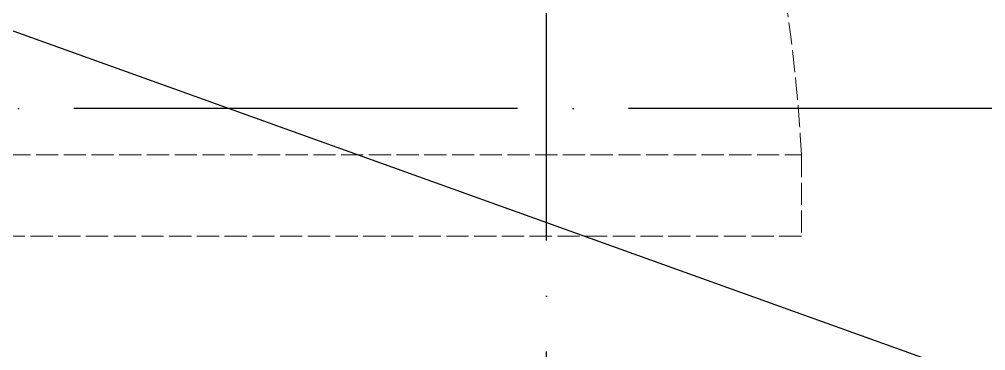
# Model space of a CAD drawing. Header units: inches. Extents: x 258415 to 640093, y 441672 to 945769.
# Drawn here: x 309426 to 309949, y 469895 to 470075 of the extents above; entities that cross this region are included whole.
import ezdxf

# ---------------------------------------------------------------- set-up
doc = ezdxf.new("R2010")
doc.units = ezdxf.units.IN
doc.header["$MEASUREMENT"] = 0
doc.linetypes.add('ACAD_ISO02W100', pattern=[15, 12, -3])
doc.linetypes.add('ACAD_ISO04W100', pattern=[30, 24, -3, 0, -3])
for name, color, linetype in [('CQ SPOT DETAIL DIMENSION', 9, 'Continuous'), ('CQ Wood plan', 23, 'Continuous'), ('CQ_callout', 34, 'Continuous'), ('Layer1', 1, 'Continuous')]:
    doc.layers.add(name, color=color, linetype=linetype)
doc.styles.get("Standard").update_dxf_attribs({"font": 'arial.ttf'})
doc.dimstyles.get("Standard").update_dxf_attribs({"dimtxt": 0.18, "dimasz": 0.18, "dimexe": 0.18, "dimexo": 0.0625, "dimgap": 0.09, "dimtad": 0, "dimtih": 1, "dimtoh": 1, "dimdec": 4, "dimzin": 0, "dimdsep": 46, "dimtxsty": 'Standard', "dimcen": 0.09, "dimadec": 0, "dimazin": 0, "dimtfac": 1, "dimtdec": 4, "dimtofl": 0, "dimtmove": 0, "dimatfit": 3, "dimfxl": 1, "dimtolj": 1, "dimtzin": 0, "dimarcsym": 0})

# ---------------------------------------------------------------- blocks, each defined once
blk = doc.blocks.new('FF12 door top')
at = {"layer": 'CQ Wood plan', "linetype": 'ACAD_ISO02W100', "lineweight": 0, "elevation": 0}
blk.add_lwpolyline([(342818.33, 459275.48), (342818.33, 458411.48), (342774.33, 458411.48), (342774.33, 459275.48)], close=True, dxfattribs=at)
at = {"layer": 'CQ Wood plan', "linetype": 'ACAD_ISO02W100', "lineweight": 0}
blk.add_arc((342772.24, 459276.34, 0), 866.1, 273.0508, 359.9426, dxfattribs=at)
blk = doc.blocks.new('FF12 french door plan')
at = {"layer": 'CQ SPOT DETAIL DIMENSION'}
blk.add_blockref('FF12 door top', (10652.49, -617.72, 0), dxfattribs=at)

msp = doc.modelspace()

# ---------------------------------------------------------------- linework, layer by layer
at = {"layer": 'Layer1', "linetype": 'ACAD_ISO04W100', "ltscale": 10}
msp.add_line((313297.061, 470026.263), (308536.513, 470026.263), dxfattribs=at)
at = {"layer": 'Layer1', "linetype": 'ACAD_ISO04W100', "ltscale": 10, "elevation": 0}
msp.add_lwpolyline([(310537.654, 469054.525), (309711.483, 469054.525), (309711.483, 472421.418)], dxfattribs=at)

# ---------------------------------------------------------------- block references
at = {"layer": 'CQ SPOT DETAIL DIMENSION', "rotation": 90}
msp.add_blockref('FF12 french door plan', (767643.193, 116530.275, 0), dxfattribs=at)

# ---------------------------------------------------------------- leaders
at = {"layer": 'CQ_callout'}
for points in [[(310807.989, 469570.595), (308920.088, 470248.75), (308310.553, 470248.75)], [(310191.499, 469570.095), (308920.088, 470064.532), (308310.553, 470064.532)]]:
    msp.add_leader(points, dimstyle='Standard', override={"dimasz": 10, "dimldrblk": 'Dot', "dimfxl": 0.1, "dimarcsym": 2}, dxfattribs=at)

doc.saveas('drawing.dxf')
